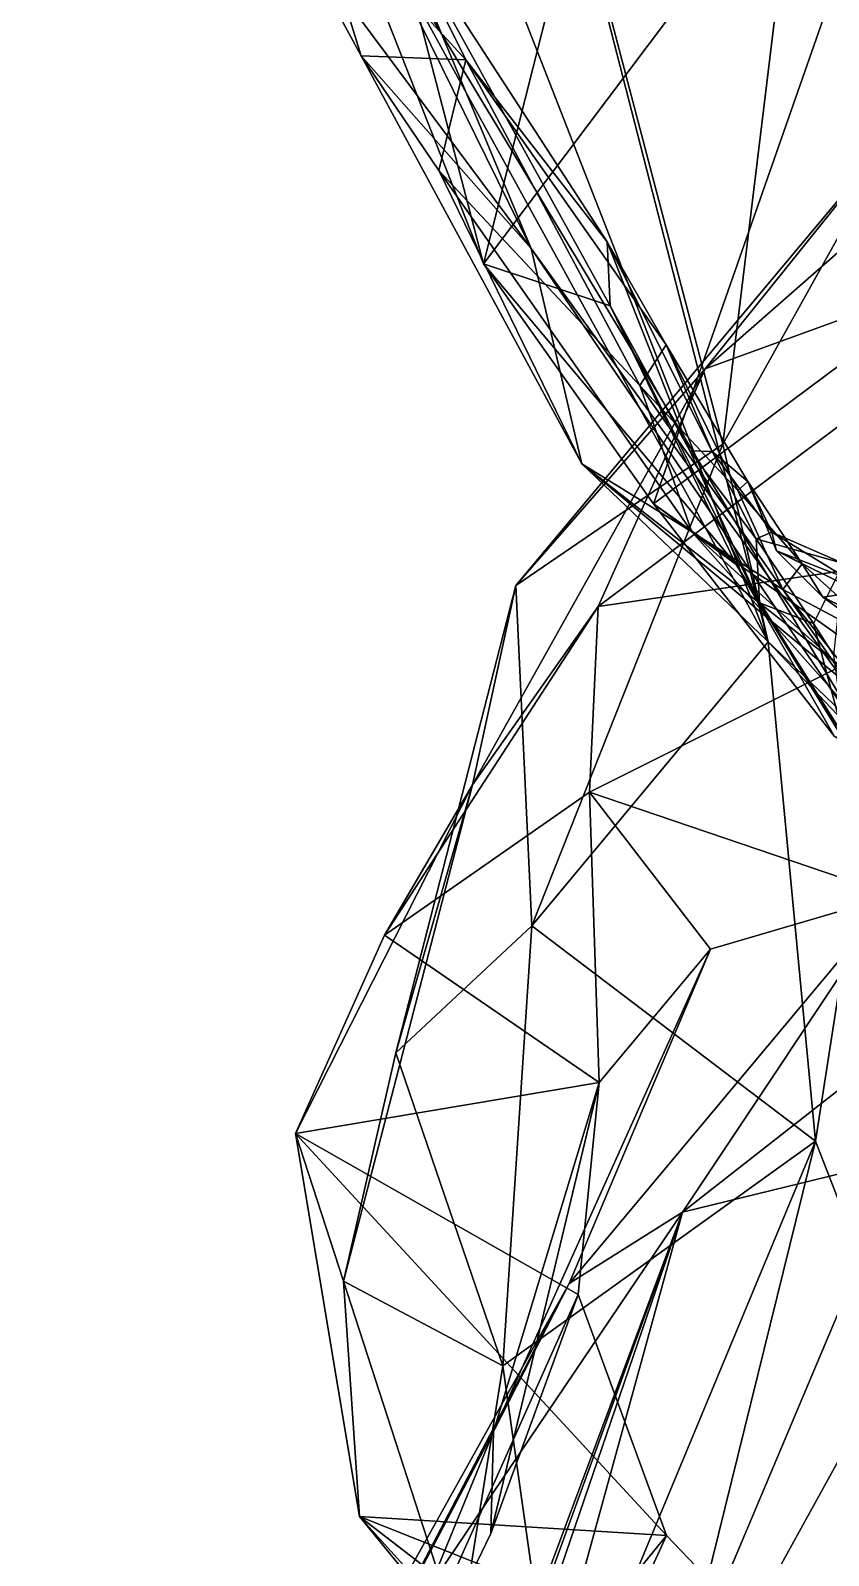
# Model space of a CAD drawing. Extents: x -1.56 to 1.56, y -5.64 to 3.99.
# Drawn here: x -1.0357 to -0.8501, y -2.9126 to -2.558 of the extents above; entities that cross this region are included whole.
import ezdxf

# ---------------------------------------------------------------- set-up
doc = ezdxf.new("R2010")
doc.units = 0
doc.layers.add('MAMMOTH$LWO', color=1, linetype='CONTINUOUS')

msp = doc.modelspace()

# ---------------------------------------------------------------- linework, layer by layer
at = {"layer": 'MAMMOTH$LWO'}
for points in [[(-0.86412, -2.70019, 4.05992), (-0.99249, -2.37176, 4.25277), (-0.93662, -2.41834, 4.14911)], [(-0.86412, -2.70019, 4.05992), (-0.96073, -2.52441, 4.24368), (-0.99249, -2.37176, 4.25277)], [(-0.98223, -2.48038, 4.72259), (-0.93036, -2.6123, 4.72842), (-0.87412, -2.38963, 4.90187)], [(-0.93036, -2.6123, 4.72842), (-0.81994, -2.46559, 4.9899), (-0.87412, -2.38963, 4.90187)], [(-0.87466, -2.65423, 3.99032), (-0.93662, -2.41834, 4.14911), (-0.84809, -2.43578, 4.03525)], [(-0.87466, -2.65423, 3.99032), (-0.86412, -2.70019, 4.05992), (-0.93662, -2.41834, 4.14911)], [(-0.83349, -2.58036, 3.8831), (-0.87466, -2.65423, 3.99032), (-0.84809, -2.43578, 4.03525)], [(-0.93036, -2.6123, 4.72842), (-0.89077, -2.66811, 4.80362), (-0.81994, -2.46559, 4.9899)], [(-0.81994, -2.46559, 4.9899), (-0.89077, -2.66811, 4.80362), (-0.75606, -2.5677, 5.07679)], [(-0.91921, -2.6087, 4.27544), (-0.97557, -2.53297, 4.4179), (-0.97479, -2.47544, 4.3805)], [(-0.96073, -2.52441, 4.24368), (-0.91921, -2.6087, 4.27544), (-0.97479, -2.47544, 4.3805)], [(-0.95189, -2.52964, 4.63193), (-0.93036, -2.6123, 4.72842), (-0.98223, -2.48038, 4.72259)], [(-0.78401, -2.60219, 3.71784), (-0.87875, -2.63668, 3.79774), (-0.73469, -2.51024, 3.73389)], [(-0.87875, -2.63668, 3.79774), (-0.83349, -2.58036, 3.8831), (-0.73469, -2.51024, 3.73389)], [(-0.86412, -2.70019, 4.05992), (-0.83918, -2.72643, 4.12537), (-0.96073, -2.52441, 4.24368)], [(-0.96073, -2.52441, 4.24368), (-0.83918, -2.72643, 4.12537), (-0.91921, -2.6087, 4.27544)], [(-0.97557, -2.53297, 4.4179), (-0.95877, -2.56394, 4.46694), (-0.9708, -2.52525, 4.54578)], [(-0.93444, -2.56483, 4.56115), (-0.95189, -2.52964, 4.63193), (-0.9708, -2.52525, 4.54578)], [(-0.95877, -2.56394, 4.46694), (-0.93444, -2.56483, 4.56115), (-0.9708, -2.52525, 4.54578)], [(-0.95189, -2.52964, 4.63193), (-0.93444, -2.56483, 4.56115), (-0.90157, -2.60715, 4.63469)], [(-0.90157, -2.60715, 4.63469), (-0.90084, -2.62204, 4.67599), (-0.95189, -2.52964, 4.63193)], [(-0.93036, -2.6123, 4.72842), (-0.95189, -2.52964, 4.63193), (-0.90084, -2.62204, 4.67599)], [(-0.91921, -2.6087, 4.27544), (-0.95877, -2.56394, 4.46694), (-0.97557, -2.53297, 4.4179)], [(-0.95877, -2.56394, 4.46694), (-0.94068, -2.59058, 4.484), (-0.93444, -2.56483, 4.56115)], [(-0.91921, -2.6087, 4.27544), (-0.90745, -2.65876, 4.35085), (-0.95877, -2.56394, 4.46694)], [(-0.90745, -2.65876, 4.35085), (-0.94068, -2.59058, 4.484), (-0.95877, -2.56394, 4.46694)], [(-0.93444, -2.56483, 4.56115), (-0.94068, -2.59058, 4.484), (-0.89396, -2.64058, 4.53982)], [(-0.88786, -2.63111, 4.59608), (-0.93444, -2.56483, 4.56115), (-0.89396, -2.64058, 4.53982)], [(-0.88786, -2.63111, 4.59608), (-0.90157, -2.60715, 4.63469), (-0.93444, -2.56483, 4.56115)], [(-0.80958, -2.72585, 4.87343), (-0.75606, -2.5677, 5.07679), (-0.89077, -2.66811, 4.80362)], [(-0.87875, -2.63668, 3.79774), (-0.92282, -2.6871, 3.88231), (-0.83349, -2.58036, 3.8831)], [(-0.92282, -2.6871, 3.88231), (-0.87466, -2.65423, 3.99032), (-0.83349, -2.58036, 3.8831)], [(-0.89396, -2.64058, 4.53982), (-0.94068, -2.59058, 4.484), (-0.88189, -2.67458, 4.46243)], [(-0.94068, -2.59058, 4.484), (-0.90745, -2.65876, 4.35085), (-0.88189, -2.67458, 4.46243)], [(-0.78482, -2.67459, 3.57893), (-0.9037, -2.69193, 3.64919), (-0.78401, -2.60219, 3.71784)], [(-0.9037, -2.69193, 3.64919), (-0.87875, -2.63668, 3.79774), (-0.78401, -2.60219, 3.71784)], [(-0.91921, -2.6087, 4.27544), (-0.82852, -2.73419, 4.21522), (-0.90745, -2.65876, 4.35085)], [(-0.83918, -2.72643, 4.12537), (-0.82852, -2.73419, 4.21522), (-0.91921, -2.6087, 4.27544)], [(-0.90157, -2.60715, 4.63469), (-0.88786, -2.63111, 4.59608), (-0.87717, -2.65593, 4.62412)], [(-0.88234, -2.65572, 4.64086), (-0.90157, -2.60715, 4.63469), (-0.87717, -2.65593, 4.62412)], [(-0.88234, -2.65572, 4.64086), (-0.90084, -2.62204, 4.67599), (-0.90157, -2.60715, 4.63469)], [(-0.90084, -2.62204, 4.67599), (-0.87155, -2.68217, 4.69884), (-0.93036, -2.6123, 4.72842)], [(-0.89077, -2.66811, 4.80362), (-0.93036, -2.6123, 4.72842), (-0.87155, -2.68217, 4.69884)], [(-0.88234, -2.65572, 4.64086), (-0.86614, -2.69112, 4.65611), (-0.90084, -2.62204, 4.67599)], [(-0.87155, -2.68217, 4.69884), (-0.90084, -2.62204, 4.67599), (-0.86614, -2.69112, 4.65611)], [(-0.88786, -2.63111, 4.59608), (-0.89396, -2.64058, 4.53982), (-0.87118, -2.66496, 4.58003)], [(-0.88786, -2.63111, 4.59608), (-0.87118, -2.66496, 4.58003), (-0.86884, -2.66287, 4.6073)], [(-0.86884, -2.66287, 4.6073), (-0.87717, -2.65593, 4.62412), (-0.88786, -2.63111, 4.59608)], [(-0.9037, -2.69193, 3.64919), (-0.93292, -2.73345, 3.68686), (-0.87875, -2.63668, 3.79774)], [(-0.93292, -2.73345, 3.68686), (-0.92282, -2.6871, 3.88231), (-0.87875, -2.63668, 3.79774)], [(-0.87118, -2.66496, 4.58003), (-0.89396, -2.64058, 4.53982), (-0.86074, -2.68799, 4.53503)], [(-0.89396, -2.64058, 4.53982), (-0.88189, -2.67458, 4.46243), (-0.86074, -2.68799, 4.53503)], [(-0.92282, -2.6871, 3.88231), (-0.91912, -2.76618, 3.92629), (-0.87466, -2.65423, 3.99032)], [(-0.91912, -2.76618, 3.92629), (-0.86412, -2.70019, 4.05992), (-0.87466, -2.65423, 3.99032)], [(-0.86691, -2.67621, 4.63323), (-0.88234, -2.65572, 4.64086), (-0.87717, -2.65593, 4.62412)], [(-0.86614, -2.69112, 4.65611), (-0.88234, -2.65572, 4.64086), (-0.86691, -2.67621, 4.63323)], [(-0.87717, -2.65593, 4.62412), (-0.86884, -2.66287, 4.6073), (-0.86326, -2.67468, 4.62183)], [(-0.86691, -2.67621, 4.63323), (-0.87717, -2.65593, 4.62412), (-0.86326, -2.67468, 4.62183)], [(-0.81472, -2.73152, 4.27363), (-0.90745, -2.65876, 4.35085), (-0.82852, -2.73419, 4.21522)], [(-0.90745, -2.65876, 4.35085), (-0.81113, -2.73873, 4.34319), (-0.88189, -2.67458, 4.46243)], [(-0.81113, -2.73873, 4.34319), (-0.90745, -2.65876, 4.35085), (-0.81472, -2.73152, 4.27363)], [(-0.85626, -2.68205, 4.58479), (-0.86884, -2.66287, 4.6073), (-0.87118, -2.66496, 4.58003)], [(-0.86884, -2.66287, 4.6073), (-0.85626, -2.68205, 4.58479), (-0.86218, -2.67905, 4.61311)], [(-0.86218, -2.67905, 4.61311), (-0.86326, -2.67468, 4.62183), (-0.86884, -2.66287, 4.6073)], [(-0.87118, -2.66496, 4.58003), (-0.86074, -2.68799, 4.53503), (-0.85626, -2.68205, 4.58479)], [(-0.87155, -2.68217, 4.69884), (-0.84869, -2.72219, 4.73841), (-0.89077, -2.66811, 4.80362)], [(-0.80958, -2.72585, 4.87343), (-0.89077, -2.66811, 4.80362), (-0.84869, -2.72219, 4.73841)], [(-0.83503, -2.7592, 3.52849), (-0.90569, -2.73515, 3.57681), (-0.78482, -2.67459, 3.57893)], [(-0.90569, -2.73515, 3.57681), (-0.9037, -2.69193, 3.64919), (-0.78482, -2.67459, 3.57893)], [(-0.88189, -2.67458, 4.46243), (-0.8261, -2.73746, 4.42282), (-0.86074, -2.68799, 4.53503)], [(-0.8261, -2.73746, 4.42282), (-0.88189, -2.67458, 4.46243), (-0.81113, -2.73873, 4.34319)], [(-0.8466, -2.68193, 4.62676), (-0.86691, -2.67621, 4.63323), (-0.86326, -2.67468, 4.62183)], [(-0.85359, -2.69592, 4.64073), (-0.86614, -2.69112, 4.65611), (-0.86691, -2.67621, 4.63323)], [(-0.85359, -2.69592, 4.64073), (-0.86691, -2.67621, 4.63323), (-0.8466, -2.68193, 4.62676)], [(-0.86326, -2.67468, 4.62183), (-0.86218, -2.67905, 4.61311), (-0.84577, -2.68546, 4.61814)], [(-0.8466, -2.68193, 4.62676), (-0.86326, -2.67468, 4.62183), (-0.84577, -2.68546, 4.61814)], [(-0.86218, -2.67905, 4.61311), (-0.85146, -2.68982, 4.58974), (-0.84305, -2.68853, 4.61001)], [(-0.85146, -2.68982, 4.58974), (-0.86218, -2.67905, 4.61311), (-0.85626, -2.68205, 4.58479)], [(-0.84305, -2.68853, 4.61001), (-0.84577, -2.68546, 4.61814), (-0.86218, -2.67905, 4.61311)], [(-0.86614, -2.69112, 4.65611), (-0.84478, -2.72493, 4.6807), (-0.87155, -2.68217, 4.69884)], [(-0.84869, -2.72219, 4.73841), (-0.87155, -2.68217, 4.69884), (-0.84478, -2.72493, 4.6807)], [(-0.83393, -2.70224, 4.55284), (-0.85626, -2.68205, 4.58479), (-0.86074, -2.68799, 4.53503)], [(-0.85626, -2.68205, 4.58479), (-0.83393, -2.70224, 4.55284), (-0.85146, -2.68982, 4.58974)], [(-0.84898, -2.70318, 4.63774), (-0.85359, -2.69592, 4.64073), (-0.8466, -2.68193, 4.62676)], [(-0.93292, -2.73345, 3.68686), (-0.95074, -2.79574, 3.7659), (-0.92282, -2.6871, 3.88231)], [(-0.95074, -2.79574, 3.7659), (-0.91912, -2.76618, 3.92629), (-0.92282, -2.6871, 3.88231)], [(-0.86074, -2.68799, 4.53503), (-0.82538, -2.73266, 4.49642), (-0.83393, -2.70224, 4.55284)], [(-0.82538, -2.73266, 4.49642), (-0.86074, -2.68799, 4.53503), (-0.8261, -2.73746, 4.42282)], [(-0.85359, -2.69592, 4.64073), (-0.84626, -2.72353, 4.65597), (-0.86614, -2.69112, 4.65611)], [(-0.84478, -2.72493, 4.6807), (-0.86614, -2.69112, 4.65611), (-0.84626, -2.72353, 4.65597)], [(-0.83512, -2.69779, 4.5906), (-0.84305, -2.68853, 4.61001), (-0.85146, -2.68982, 4.58974)], [(-0.85146, -2.68982, 4.58974), (-0.81593, -2.70674, 4.56036), (-0.83512, -2.69779, 4.5906)], [(-0.81593, -2.70674, 4.56036), (-0.85146, -2.68982, 4.58974), (-0.83393, -2.70224, 4.55284)], [(-0.90569, -2.73515, 3.57681), (-0.95333, -2.7684, 3.60622), (-0.9037, -2.69193, 3.64919)], [(-0.95333, -2.7684, 3.60622), (-0.93292, -2.73345, 3.68686), (-0.9037, -2.69193, 3.64919)], [(-0.84626, -2.72353, 4.65597), (-0.85359, -2.69592, 4.64073), (-0.84898, -2.70318, 4.63774)], [(-0.85316, -2.81632, 3.9684), (-0.86412, -2.70019, 4.05992), (-0.91912, -2.76618, 3.92629)], [(-0.85316, -2.81632, 3.9684), (-0.83918, -2.72643, 4.12537), (-0.86412, -2.70019, 4.05992)], [(-0.83402, -2.86553, 4.03395), (-0.83918, -2.72643, 4.12537), (-0.85316, -2.81632, 3.9684)], [(-0.93292, -2.73345, 3.68686), (-0.97402, -2.81448, 3.636), (-0.9629, -2.84883, 3.70791)], [(-0.95333, -2.7684, 3.60622), (-0.97402, -2.81448, 3.636), (-0.93292, -2.73345, 3.68686)], [(-0.93292, -2.73345, 3.68686), (-0.9629, -2.84883, 3.70791), (-0.95074, -2.79574, 3.7659)], [(-0.90347, -2.80261, 3.59065), (-0.95333, -2.7684, 3.60622), (-0.90569, -2.73515, 3.57681)], [(-0.87754, -2.77161, 3.56278), (-0.90569, -2.73515, 3.57681), (-0.83503, -2.7592, 3.52849)], [(-0.87754, -2.77161, 3.56278), (-0.90347, -2.80261, 3.59065), (-0.90569, -2.73515, 3.57681)], [(-0.83268, -2.82027, 3.33876), (-0.88409, -2.83278, 3.38489), (-0.78405, -2.75451, 3.50317)], [(-0.83503, -2.7592, 3.52849), (-0.78405, -2.75451, 3.50317), (-0.88409, -2.83278, 3.38489)], [(-0.88409, -2.83278, 3.38489), (-0.91042, -2.84937, 3.4393), (-0.83503, -2.7592, 3.52849)], [(-0.87754, -2.77161, 3.56278), (-0.83503, -2.7592, 3.52849), (-0.91042, -2.84937, 3.4393)], [(-0.95333, -2.7684, 3.60622), (-0.90347, -2.80261, 3.59065), (-0.97402, -2.81448, 3.636)], [(-0.92584, -2.86851, 3.81196), (-0.91912, -2.76618, 3.92629), (-0.95074, -2.79574, 3.7659)], [(-0.92584, -2.86851, 3.81196), (-0.85316, -2.81632, 3.9684), (-0.91912, -2.76618, 3.92629)], [(-0.91042, -2.84937, 3.4393), (-0.92802, -2.88378, 3.47501), (-0.87754, -2.77161, 3.56278)], [(-0.90347, -2.80261, 3.59065), (-0.87754, -2.77161, 3.56278), (-0.92802, -2.88378, 3.47501)], [(-0.9629, -2.84883, 3.70791), (-0.92584, -2.86851, 3.81196), (-0.95074, -2.79574, 3.7659)], [(-0.90828, -2.85192, 3.61484), (-0.97402, -2.81448, 3.636), (-0.90347, -2.80261, 3.59065)], [(-0.90347, -2.80261, 3.59065), (-0.92802, -2.88378, 3.47501), (-0.92864, -2.90753, 3.49179)], [(-0.90347, -2.80261, 3.59065), (-0.92864, -2.90753, 3.49179), (-0.90828, -2.85192, 3.61484)], [(-0.97402, -2.81448, 3.636), (-0.95913, -2.90354, 3.67524), (-0.9629, -2.84883, 3.70791)], [(-0.97402, -2.81448, 3.636), (-0.88775, -2.90796, 3.63535), (-0.95913, -2.90354, 3.67524)], [(-0.88775, -2.90796, 3.63535), (-0.97402, -2.81448, 3.636), (-0.90828, -2.85192, 3.61484)], [(-0.91289, -2.95999, 3.83893), (-0.85316, -2.81632, 3.9684), (-0.92584, -2.86851, 3.81196)], [(-0.89066, -2.96826, 3.91503), (-0.85316, -2.81632, 3.9684), (-0.91289, -2.95999, 3.83893)], [(-0.83402, -2.86553, 4.03395), (-0.85316, -2.81632, 3.9684), (-0.89066, -2.96826, 3.91503)], [(-0.97067, -3.14749, 2.8711), (-0.83268, -2.82027, 3.33876), (-0.78363, -2.83645, 3.26583)], [(-0.97067, -3.14749, 2.8711), (-0.88409, -2.83278, 3.38489), (-0.83268, -2.82027, 3.33876)], [(-1.02511, -3.22087, 2.87837), (-1.03566, -3.23946, 2.89742), (-0.88409, -2.83278, 3.38489)], [(-0.98256, -2.97875, 3.28524), (-0.88409, -2.83278, 3.38489), (-1.03566, -3.23946, 2.89742)], [(-1.01085, -3.2038, 2.8603), (-1.02511, -3.22087, 2.87837), (-0.88409, -2.83278, 3.38489)], [(-0.88409, -2.83278, 3.38489), (-0.97067, -3.14749, 2.8711), (-1.01085, -3.2038, 2.8603)], [(-0.91042, -2.84937, 3.4393), (-0.88409, -2.83278, 3.38489), (-0.98256, -2.97875, 3.28524)], [(-0.94877, -3.16404, 2.83858), (-0.97067, -3.14749, 2.8711), (-0.78363, -2.83645, 3.26583)], [(-0.78363, -2.83645, 3.26583), (-0.92474, -3.18603, 2.81105), (-0.94877, -3.16404, 2.83858)], [(-0.90616, -3.29998, 2.70741), (-0.92474, -3.18603, 2.81105), (-0.78363, -2.83645, 3.26583)], [(-0.78363, -2.83645, 3.26583), (-0.88837, -3.42017, 2.61068), (-0.90616, -3.29998, 2.70741)], [(-0.78363, -2.83645, 3.26583), (-0.70116, -2.85011, 3.23287), (-0.88837, -3.42017, 2.61068)], [(-0.98256, -2.97875, 3.28524), (-0.99808, -3.01695, 3.31525), (-0.91042, -2.84937, 3.4393)], [(-0.92802, -2.88378, 3.47501), (-0.91042, -2.84937, 3.4393), (-0.99808, -3.01695, 3.31525)], [(-0.95913, -2.90354, 3.67524), (-0.93588, -2.93204, 3.74635), (-0.9629, -2.84883, 3.70791)], [(-0.93588, -2.93204, 3.74635), (-0.92584, -2.86851, 3.81196), (-0.9629, -2.84883, 3.70791)], [(-0.86643, -3.42963, 2.61628), (-0.88837, -3.42017, 2.61068), (-0.70116, -2.85011, 3.23287)], [(-0.70116, -2.85011, 3.23287), (-0.84546, -3.44067, 2.62384), (-0.86643, -3.42963, 2.61628)], [(-0.98888, -3.0324, 3.37445), (-0.90828, -2.85192, 3.61484), (-0.92864, -2.90753, 3.49179)], [(-0.88775, -2.90796, 3.63535), (-0.90828, -2.85192, 3.61484), (-0.98888, -3.0324, 3.37445)], [(-0.93588, -2.93204, 3.74635), (-0.91289, -2.95999, 3.83893), (-0.92584, -2.86851, 3.81196)], [(-0.82082, -2.9803, 4.01749), (-0.83402, -2.86553, 4.03395), (-0.89066, -2.96826, 3.91503)], [(-0.98888, -3.0324, 3.37445), (-0.92802, -2.88378, 3.47501), (-0.99808, -3.01695, 3.31525)], [(-0.98888, -3.0324, 3.37445), (-0.92864, -2.90753, 3.49179), (-0.92802, -2.88378, 3.47501)], [(-0.85079, -2.94664, 3.64227), (-0.95913, -2.90354, 3.67524), (-0.88775, -2.90796, 3.63535)], [(-0.85983, -2.98027, 3.68809), (-0.95913, -2.90354, 3.67524), (-0.85079, -2.94664, 3.64227)], [(-0.85983, -2.98027, 3.68809), (-0.87021, -3.00201, 3.74431), (-0.95913, -2.90354, 3.67524)], [(-0.87021, -3.00201, 3.74431), (-0.93588, -2.93204, 3.74635), (-0.95913, -2.90354, 3.67524)], [(-0.96575, -3.07878, 3.4037), (-0.88775, -2.90796, 3.63535), (-0.98888, -3.0324, 3.37445)], [(-0.85079, -2.94664, 3.64227), (-0.88775, -2.90796, 3.63535), (-0.96575, -3.07878, 3.4037)]]:
    msp.add_3dface(points, dxfattribs=at)

doc.saveas('drawing.dxf')
